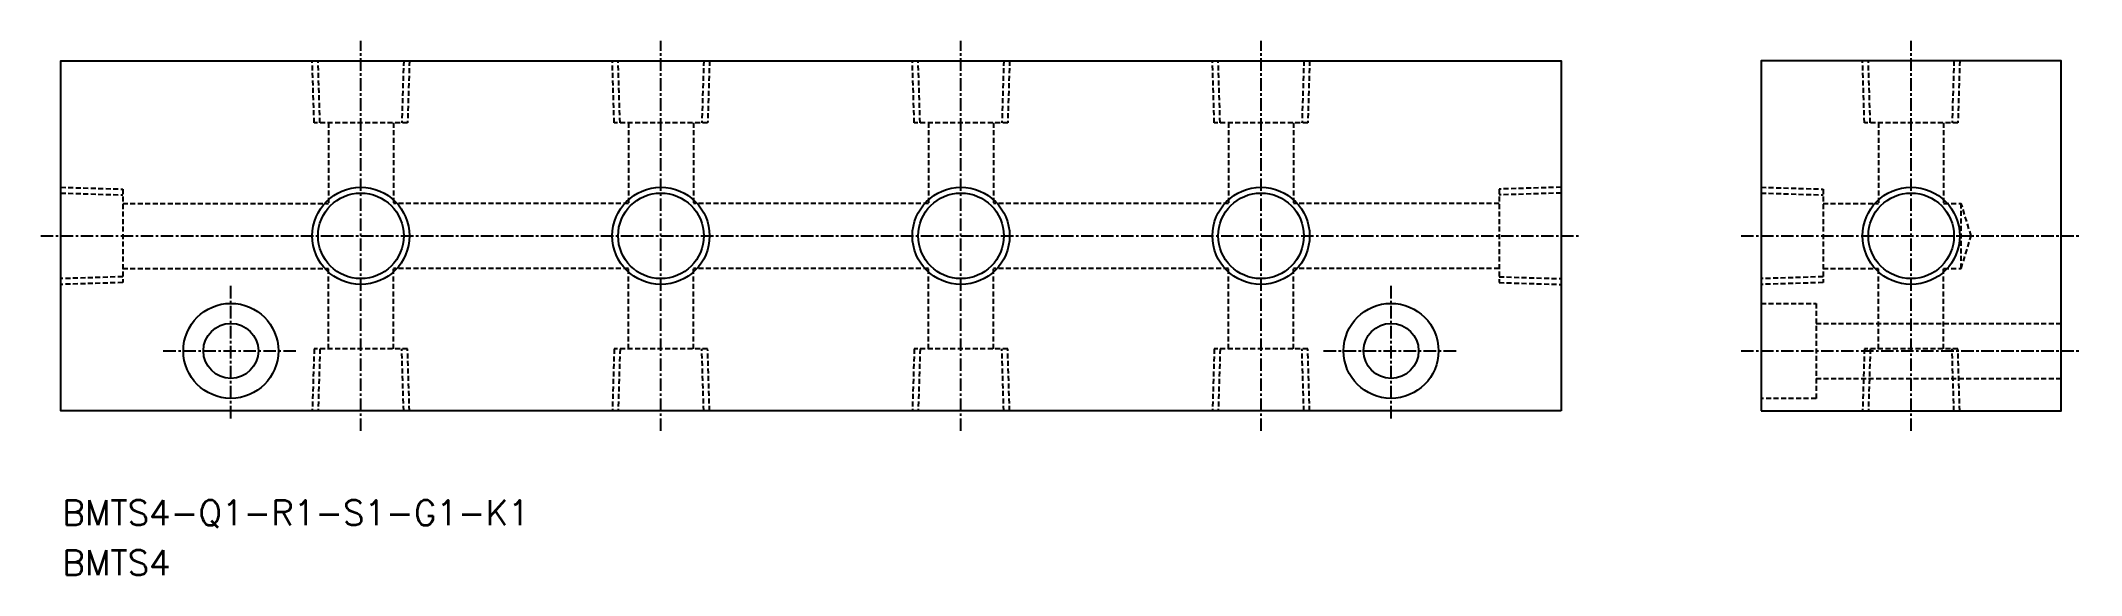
# Model space of a CAD drawing. Extents: x 45 to 249, y 71 to 124.
import ezdxf
from ezdxf.enums import TextEntityAlignment as Align

# ---------------------------------------------------------------- set-up
doc = ezdxf.new("R2010")
doc.units = 0
doc.linetypes.add('CENTER', pattern=[2, 1.25, -0.25, 0.25, -0.25])
doc.linetypes.add('DASHED', pattern=[0.75, 0.5, -0.25])
doc.layers.get('0').update_dxf_attribs({"linetype": 'CONTINUOUS'})
doc.layers.add('CENTER', color=1, linetype='CENTER')
doc.styles.get("Standard").update_dxf_attribs({"font": 'txt.shx', "bigfont": 'extfont.shx'})

msp = doc.modelspace()

# ---------------------------------------------------------------- linework, layer by layer
at = {"color": 3, "linetype": 'DASHED'}
for p, q in [((72.33, 116.3), (72.14, 122.5)), ((72.91, 116.3), (72.72, 122.5)), ((81.28, 122.5), (81.09, 116.3)), ((81.86, 122.5), (81.67, 116.3)), ((102.33, 116.3), (102.14, 122.5)), ((102.91, 116.3), (102.72, 122.5)), ((111.28, 122.5), (111.09, 116.3)), ((111.86, 122.5), (111.67, 116.3)), ((132.33, 116.3), (132.14, 122.5)), ((132.91, 116.3), (132.72, 122.5)), ((141.28, 122.5), (141.09, 116.3)), ((141.86, 122.5), (141.67, 116.3)), ((162.33, 116.3), (162.14, 122.5)), ((162.91, 116.3), (162.72, 122.5)), ((171.28, 122.5), (171.09, 116.3)), ((171.86, 122.5), (171.67, 116.3)), ((227.33, 116.3), (227.14, 122.5)), ((227.91, 116.3), (227.72, 122.5)), ((236.28, 122.5), (236.09, 116.3)), ((236.86, 122.5), (236.67, 116.3)), ((81.67, 116.3), (72.33, 116.3)), ((73.75, 116.3), (73.75, 108.25)), ((80.25, 116.3), (80.25, 108.25)), ((111.67, 116.3), (102.33, 116.3)), ((103.75, 116.3), (103.75, 108.25)), ((110.25, 116.3), (110.25, 108.25)), ((141.67, 116.3), (132.33, 116.3)), ((133.75, 116.3), (133.75, 108.25)), ((140.25, 116.3), (140.25, 108.25)), ((171.67, 116.3), (162.33, 116.3)), ((163.75, 116.3), (163.75, 108.25)), ((170.25, 116.3), (170.25, 108.25)), ((236.67, 116.3), (227.33, 116.3)), ((228.75, 116.3), (228.75, 108.25)), ((235.25, 116.3), (235.25, 108.25)), ((47, 109.86), (53.2, 109.67)), ((47, 109.28), (53.2, 109.09)), ((53.2, 109.67), (53.2, 100.33)), ((53.2, 108.25), (73.75, 108.25)), ((103.75, 108.25), (80.25, 108.25)), ((133.75, 108.25), (110.25, 108.25)), ((163.75, 108.25), (140.25, 108.25)), ((190.8, 108.25), (170.25, 108.25)), ((197, 109.86), (190.8, 109.67)), ((190.8, 109.67), (190.8, 100.33)), ((197, 109.28), (190.8, 109.09)), ((217, 109.86), (223.2, 109.67)), ((217, 109.28), (223.2, 109.09)), ((223.2, 109.67), (223.2, 100.33)), ((223.2, 108.25), (228.75, 108.25)), ((235.25, 108.25), (237, 108.25)), ((237, 101.75), (237, 108.25)), ((238, 105), (237, 108.25)), ((237, 101.75), (238, 105)), ((53.2, 100.91), (47, 100.72)), ((53.2, 100.33), (47, 100.14)), ((53.2, 101.75), (73.75, 101.75)), ((73.75, 93.7), (73.75, 101.75)), ((80.25, 93.7), (80.25, 101.75)), ((103.75, 101.75), (80.25, 101.75)), ((103.75, 93.7), (103.75, 101.75)), ((110.25, 93.7), (110.25, 101.75)), ((133.75, 101.75), (110.25, 101.75)), ((133.75, 93.7), (133.75, 101.75)), ((140.25, 93.7), (140.25, 101.75)), ((163.75, 101.75), (140.25, 101.75)), ((163.75, 93.7), (163.75, 101.75)), ((190.8, 101.75), (170.25, 101.75)), ((170.25, 93.7), (170.25, 101.75)), ((190.8, 100.91), (197, 100.72)), ((190.8, 100.33), (197, 100.14)), ((223.2, 100.91), (217, 100.72)), ((223.2, 100.33), (217, 100.14)), ((223.2, 101.75), (228.75, 101.75)), ((228.75, 93.7), (228.75, 101.75)), ((235.25, 93.7), (235.25, 101.75)), ((235.25, 101.75), (237, 101.75)), ((217, 98.25), (222.5, 98.25)), ((222.5, 98.25), (222.5, 88.75)), ((222.5, 96.25), (247, 96.25)), ((72.33, 93.7), (72.14, 87.5)), ((81.67, 93.7), (72.33, 93.7)), ((72.91, 93.7), (72.72, 87.5)), ((81.28, 87.5), (81.09, 93.7)), ((81.86, 87.5), (81.67, 93.7)), ((102.33, 93.7), (102.14, 87.5)), ((111.67, 93.7), (102.33, 93.7)), ((102.91, 93.7), (102.72, 87.5)), ((111.28, 87.5), (111.09, 93.7)), ((111.86, 87.5), (111.67, 93.7)), ((132.33, 93.7), (132.14, 87.5)), ((141.67, 93.7), (132.33, 93.7)), ((132.91, 93.7), (132.72, 87.5)), ((141.28, 87.5), (141.09, 93.7)), ((141.86, 87.5), (141.67, 93.7)), ((162.33, 93.7), (162.14, 87.5)), ((171.67, 93.7), (162.33, 93.7)), ((162.91, 93.7), (162.72, 87.5)), ((171.28, 87.5), (171.09, 93.7)), ((171.86, 87.5), (171.67, 93.7)), ((227.33, 93.7), (227.14, 87.5)), ((236.67, 93.7), (227.33, 93.7)), ((227.91, 93.7), (227.72, 87.5)), ((236.28, 87.5), (236.09, 93.7)), ((236.86, 87.5), (236.67, 93.7)), ((222.5, 90.75), (247, 90.75)), ((222.5, 88.75), (217, 88.75))]:
    msp.add_line(p, q, dxfattribs=at)
at = {"color": 7, "linetype": 'CONTINUOUS'}
for points in [[(197, 87.5), (47, 87.5), (47, 122.5), (197, 122.5)], [(217, 87.5), (247, 87.5), (247, 122.5), (217, 122.5)]]:
    msp.add_lwpolyline(points, close=True, dxfattribs=at)
at = {"color": 3, "linetype": 'CONTINUOUS'}
for centre in [(77, 105), (107, 105), (137, 105), (167, 105), (232, 105)]:
    msp.add_circle(centre, 4.86, dxfattribs=at)
at = {"color": 7, "linetype": 'CONTINUOUS'}
for centre, radius in [((77, 105), 4.28), ((107, 105), 4.28), ((137, 105), 4.28), ((167, 105), 4.28), ((232, 105), 4.28), ((64, 93.5), 4.75), ((180, 93.5), 4.75), ((64, 93.5), 2.75), ((180, 93.5), 2.75)]:
    msp.add_circle(centre, radius, dxfattribs=at)
at = {"layer": 'CENTER', "color": 1, "linetype": 'CENTER'}
for p, q in [((77, 85.5), (77, 124.5)), ((107, 85.5), (107, 124.5)), ((137, 85.5), (137, 124.5)), ((167, 85.5), (167, 124.5)), ((232, 85.5), (232, 124.5)), ((45, 105), (199, 105)), ((215, 105), (249, 105)), ((64, 86.75), (64, 100.25)), ((180, 86.75), (180, 100.25)), ((57.25, 93.5), (70.75, 93.5)), ((173.25, 93.5), (186.75, 93.5)), ((215, 93.5), (249, 93.5))]:
    msp.add_line(p, q, dxfattribs=at)

# ---------------------------------------------------------------- texts
at = {"color": 7, "linetype": 'CONTINUOUS'}
for s, p in [('BMTS4-Q1-R1-S1-G1-K1', (47.15, 77.32)), ('BMTS4', (47.15, 72.32))]:
    msp.add_text(s, height=2.5, dxfattribs=at).set_placement(p, align=Align.MIDDLE_LEFT)

doc.saveas('drawing.dxf')
